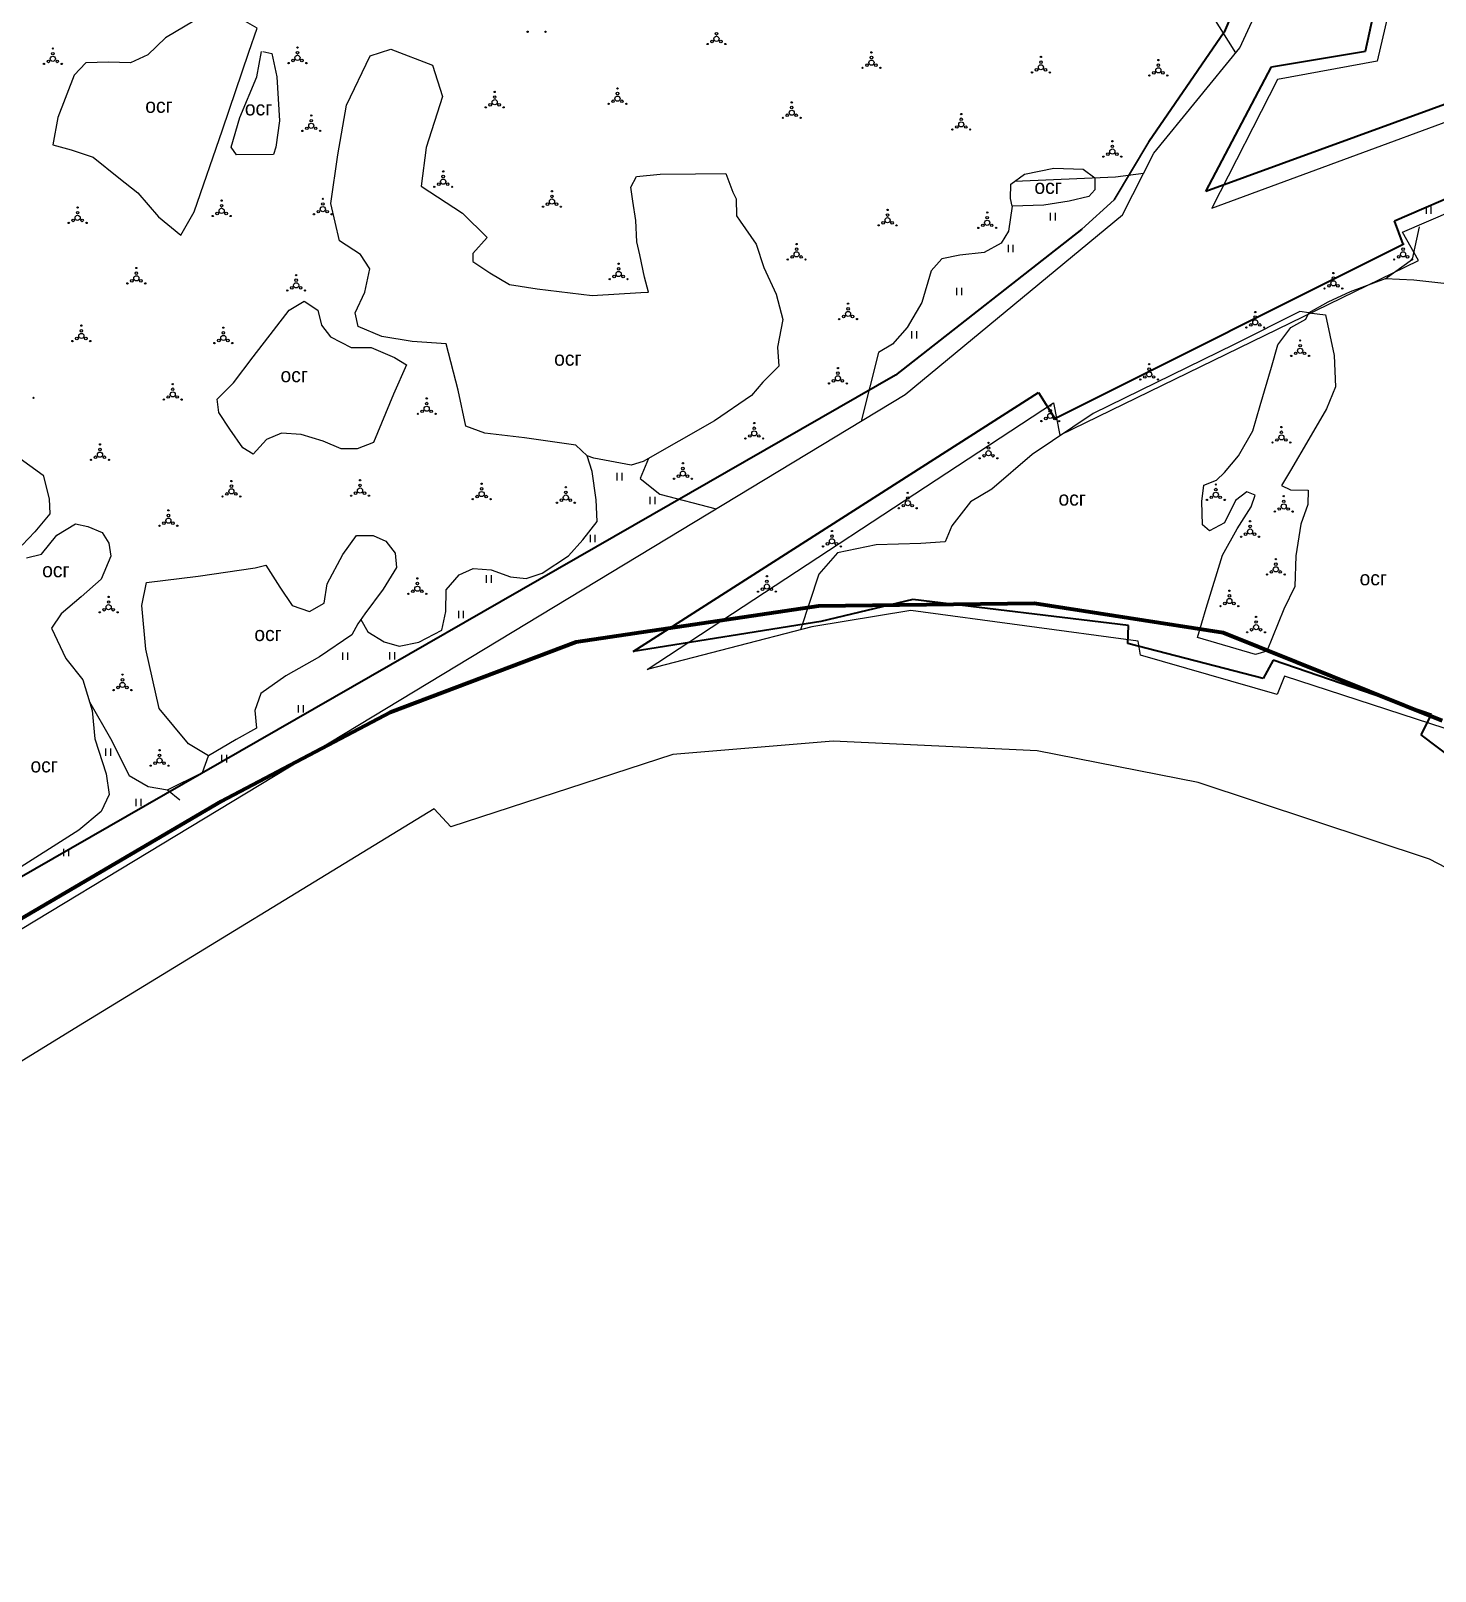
# Model space of a CAD drawing. Header units: millimetres. Extents: x 1378883 to 1389511, y 5662980 to 5673292.
# Drawn here: x 1380048 to 1380731, y 5669100 to 5669849 of the extents above; entities that cross this region are included whole.
import ezdxf

# ---------------------------------------------------------------- set-up
doc = ezdxf.new("R2010")
doc.units = ezdxf.units.MM
doc.layers.add('_5Інше', color=252, linetype='Continuous', lineweight=25)
for name, color, linetype in [('вулиці', 7, 'Continuous'), ('ВулНазва', 7, 'Continuous'), ('КартаСкан', 252, 'Continuous'), ('межа по генплану', 7, 'Continuous'), ('район', 6, 'Continuous')]:
    doc.layers.add(name, color=color, linetype=linetype)
doc.layers.get('ВулНазва').off()
picture_1 = doc.add_image_def('image1.tif', size_in_pixel=(29607, 29619))

# ---------------------------------------------------------------- blocks, each defined once
blk = doc.blocks.new('ЛвЗд')
at = {"layer": '_5Інше', "color": 204, "linetype": 'Continuous'}
for points in [[(43805, 27740), (43778.304, 27628.895)], [(43711.676, 27635.848), (43756.124, 27730.869)], [(43669.485, 27584.824), (43711.676, 27635.848)], [(43697.596, 27557.943), (43886.079, 27626.153)], [(43778.304, 27628.895), (43729.906, 27620.294)], [(43729.906, 27620.294), (43697.596, 27557.943)], [(43790.224, 27545.67), (43942, 27610)], [(43654.064, 27554.924), (43669.485, 27584.824)], [(43547.933, 27468.27), (43654.064, 27554.924)], [(43797.962, 27531.943), (43790.224, 27545.67)], [(43623, 27448), (43797.962, 27531.943)], [(42747.277, 26990.674), (43547.933, 27468.27)], [(43421.619, 27335.262), (43619.963, 27463.677)], [(43619.963, 27463.677), (43623, 27448)], [(43550.062, 27363.153), (43501.856, 27355.539)], [(43660.555, 27347.657), (43550.062, 27363.153)], [(43501.856, 27355.539), (43421.619, 27335.262)], [(43661.574, 27340.773), (43660.555, 27347.657)], [(43727.969, 27321.342), (43661.574, 27340.773)], [(43731.602, 27330.166), (43727.969, 27321.342)], [(43809.546, 27304.251), (43731.602, 27330.166)], [(43511.888, 27299.942), (43433.898, 27293.9)], [(43611.006, 27294.673), (43511.888, 27299.942)], [(43433.898, 27293.9), (43325.647, 27259.345)], [(43689.204, 27278.74), (43611.006, 27294.673)], [(43801.483, 27240.789), (43689.204, 27278.74)], [(43317.59, 27268.207), (43144.135, 27163.466)], [(43325.647, 27259.345), (43317.59, 27268.207)], [(43863.137, 27208.415), (43801.483, 27240.789)], [(43144.135, 27163.466), (42774.589, 26939.118)]]:
    blk.add_lwpolyline(points, dxfattribs=at)

msp = doc.modelspace()

# ---------------------------------------------------------------- linework, layer by layer
at = {"layer": 'вулиці', "color": 7}
for p, q in [((1380727.04, 5669760.03), (1380727.04, 5669763.63)), ((1380729.44, 5669760.03), (1380729.44, 5669763.63)), ((1380544.26, 5669756.82), (1380544.26, 5669760.42)), ((1380546.66, 5669756.82), (1380546.66, 5669760.42)), ((1380523.77, 5669741.38), (1380523.77, 5669744.98)), ((1380526.17, 5669741.38), (1380526.17, 5669744.98)), ((1380498.75, 5669720.4), (1380498.75, 5669724)), ((1380501.15, 5669720.4), (1380501.15, 5669724)), ((1380476.83, 5669699.42), (1380476.83, 5669703.02)), ((1380479.23, 5669699.42), (1380479.23, 5669703.02)), ((1380333.52, 5669630.44), (1380333.52, 5669634.04)), ((1380335.92, 5669630.44), (1380335.92, 5669634.04)), ((1380349.53, 5669618.82), (1380349.53, 5669622.42)), ((1380351.93, 5669618.82), (1380351.93, 5669622.42)), ((1380320.49, 5669600.42), (1380320.49, 5669604.02)), ((1380322.89, 5669600.42), (1380322.89, 5669604.02)), ((1380270, 5669580.69), (1380270, 5669584.29)), ((1380272.4, 5669580.69), (1380272.4, 5669584.29)), ((1380256.47, 5669563.38), (1380256.47, 5669566.98)), ((1380258.87, 5669563.38), (1380258.87, 5669566.98)), ((1380200.17, 5669543.14), (1380200.17, 5669546.74)), ((1380202.57, 5669543.14), (1380202.57, 5669546.74)), ((1380222.95, 5669543.38), (1380222.95, 5669546.98)), ((1380225.35, 5669543.38), (1380225.35, 5669546.98)), ((1380178.57, 5669517.54), (1380178.57, 5669521.14)), ((1380180.97, 5669517.54), (1380180.97, 5669521.14)), ((1380084.93, 5669496.5), (1380084.93, 5669500.1)), ((1380087.33, 5669496.5), (1380087.33, 5669500.1)), ((1380141.31, 5669493.35), (1380141.31, 5669496.95)), ((1380143.71, 5669493.35), (1380143.71, 5669496.95)), ((1380099.63, 5669472.01), (1380099.63, 5669475.61)), ((1380102.03, 5669472.01), (1380102.03, 5669475.61)), ((1380064.47, 5669447.75), (1380064.47, 5669451.35)), ((1380066.87, 5669447.75), (1380066.87, 5669451.35))]:
    msp.add_line(p, q, dxfattribs=at)
at = {"layer": 'вулиці', "color": 7, "lineweight": -2}
for points in [[(1380634.32, 5669838.26), (1380622.83, 5669856.62), (1380623.93, 5669871.18), (1380623.38, 5669884.09), (1380620.91, 5669903.32), (1380622.01, 5669920.63), (1380628.06, 5669935.46), (1380637.96, 5669938.48), (1380651.71, 5669939.86), (1380680.06, 5669935.61)], [(1380069.4, 5669827.46), (1380061.53, 5669806.84), (1380059.09, 5669793.55), (1380068.05, 5669791.11), (1380078.64, 5669787.58), (1380091.13, 5669777.54), (1380100.36, 5669770.22), (1380110.41, 5669758.55), (1380121.27, 5669749.6), (1380127.79, 5669761), (1380141.64, 5669800.87), (1380154.41, 5669838.58), (1380158.48, 5669850.25), (1380152.78, 5669853.5), (1380139.2, 5669856.22), (1380127.79, 5669853.77), (1380113.94, 5669845.64), (1380105.25, 5669837.23), (1380096.83, 5669833.43), (1380086.24, 5669833.7), (1380075.11, 5669833.43), (1380069.4, 5669827.46)], [(1380161.23, 5669838.84), (1380165.58, 5669838.02), (1380168.02, 5669826.63), (1380169.38, 5669805.2), (1380167.48, 5669792.45), (1380166.39, 5669788.92), (1380148.47, 5669788.65), (1380145.75, 5669792.45), (1380150.1, 5669806.83), (1380158.24, 5669826.63), (1380160.55, 5669838.96)], [(1380208.91, 5669562.84), (1380212.21, 5669556.84), (1380220.29, 5669551.92), (1380227.49, 5669549.82), (1380237.15, 5669551.75), (1380248.21, 5669557.54), (1380250.14, 5669566.66), (1380250.32, 5669577.18), (1380256.64, 5669584.55), (1380263.49, 5669587.53), (1380272.27, 5669587.01), (1380281.58, 5669583.5), (1380289.3, 5669582.8), (1380297.03, 5669585.25), (1380309.91, 5669593.75), (1380316.76, 5669601.47), (1380323.79, 5669610.42), (1380323.26, 5669620.94), (1380321.33, 5669634.8), (1380318.87, 5669642.34), (1380313.43, 5669647.48), (1380288.38, 5669651.16), (1380269.22, 5669653.37), (1380259.88, 5669656.81), (1380256.2, 5669674.23), (1380250.29, 5669696.88), (1380233.84, 5669697.86), (1380219.1, 5669700.32), (1380207.56, 5669705.22), (1380206.08, 5669711.85), (1380210.75, 5669721.91), (1380213.2, 5669733.2), (1380208.78, 5669740.31), (1380198.44, 5669746.91), (1380194.26, 5669765.01), (1380197.74, 5669788.69), (1380201.93, 5669812.84), (1380213.43, 5669836.87), (1380223.53, 5669840), (1380243.75, 5669832.34), (1380248.63, 5669817.02), (1380240.61, 5669792.3), (1380238.17, 5669773.5), (1380258.39, 5669760.28), (1380270.23, 5669748.44), (1380270.23, 5669748.44), (1380263.35, 5669740.65), (1380263.35, 5669736.86), (1380271.66, 5669731.26), (1380281.24, 5669725.67), (1380294.61, 5669723.5), (1380321.36, 5669720.25), (1380345.03, 5669721.69), (1380348.83, 5669721.87), (1380346.84, 5669729.28), (1380344.49, 5669740.11), (1380343.05, 5669746.43), (1380342.52, 5669756.83), (1380341.07, 5669766.22), (1380340.17, 5669772.89), (1380342.88, 5669778.13), (1380354.45, 5669779.21), (1380371.62, 5669779.39), (1380386.44, 5669779.57), (1380389.69, 5669770.55), (1380391.32, 5669767.3), (1380391.5, 5669758.99), (1380393.3, 5669756.47), (1380401.13, 5669745.2), (1380404.92, 5669733.83), (1380410.88, 5669721.01), (1380414.14, 5669708.55), (1380411.43, 5669695.19), (1380412.18, 5669685.87), (1380404.4, 5669678.11), (1380398.8, 5669671.61), (1380380.91, 5669659.33), (1380346.18, 5669639.59), (1380340.4, 5669637.78), (1380322.15, 5669641.21), (1380318.87, 5669642.34)], [(1380524.9, 5669774.49), (1380531.58, 5669779.21), (1380545.91, 5669782.14), (1380560.08, 5669781.65), (1380565.78, 5669777.58), (1380565.78, 5669771.73), (1380562.85, 5669768.47), (1380553.4, 5669766.19), (1380541.02, 5669764.24), (1380525.55, 5669763.75), (1380524.74, 5669767.5), (1380524.9, 5669774.49)], [(1380526.98, 5669775.96), (1380575.88, 5669778), (1380589.52, 5669779.74)], [(1380525.55, 5669763.75), (1380523.76, 5669751.55), (1380520.34, 5669745.7), (1380512.04, 5669741.14), (1380500.15, 5669739.84), (1380491.35, 5669738.05), (1380486.14, 5669732.36), (1380481.72, 5669716.93), (1380474.55, 5669704.73), (1380467.39, 5669696.59), (1380460.55, 5669692.52), (1380452.12, 5669659.24)], [(1380706.99, 5669728.38), (1380720.3, 5669737.99), (1380723.64, 5669753.74)], [(1380819.15, 5669726.23), (1380808.98, 5669733.01), (1380801.53, 5669731.47), (1380788.03, 5669726.97), (1380776.87, 5669723.25), (1380757.78, 5669723.1), (1380735.6, 5669726.2), (1380720.95, 5669727.76), (1380706.99, 5669728.38), (1380689.92, 5669722.02), (1380679.06, 5669717.06), (1380669.92, 5669711.84)], [(1380194.13, 5669700.15), (1380204.18, 5669694.95), (1380213.85, 5669694.95), (1380225.19, 5669690.12), (1380231.14, 5669686.59), (1380224.82, 5669672.28), (1380214.96, 5669648.87), (1380207.15, 5669645.72), (1380199.34, 5669645.72), (1380190.6, 5669649.43), (1380179.81, 5669652.78), (1380170.33, 5669653.33), (1380163.07, 5669650.36), (1380156.56, 5669643.12), (1380151.54, 5669646.27), (1380145.22, 5669655.38), (1380139.83, 5669663.37), (1380139.08, 5669669.87), (1380146.89, 5669677.86), (1380156.56, 5669690.49), (1380166.42, 5669703.31), (1380174.05, 5669713.16), (1380181.3, 5669717.62), (1380188, 5669713.16), (1380189.67, 5669705.91), (1380194.13, 5669700.15)], [(1380669.92, 5669711.84), (1380665.52, 5669712.58), (1380633.59, 5669696.43), (1380564.93, 5669663.01), (1380535.26, 5669642.97), (1380515.72, 5669626.11), (1380505.28, 5669619.97), (1380496.27, 5669608.32), (1380493, 5669600.55), (1380481.13, 5669599.73), (1380459.43, 5669599.11), (1380440.61, 5669595.23), (1380431.6, 5669584.8), (1380422.74, 5669557.82)], [(1380669.92, 5669711.84), (1380677.94, 5669710.91), (1380682.14, 5669691.08), (1380682.9, 5669675.83), (1380678.51, 5669665.15), (1380669.82, 5669650.5), (1380660.93, 5669635.18), (1380656.64, 5669627.98), (1380660.93, 5669625.84), (1380669.52, 5669625.69), (1380669.36, 5669618.64), (1380665.99, 5669609.14), (1380663.54, 5669593.73), (1380663.08, 5669578.87), (1380657.71, 5669567.85), (1380649.38, 5669547.47), (1380644.01, 5669545.85), (1380615.67, 5669553.96)], [(1380615.67, 5669553.96), (1380615.67, 5669553.96), (1380619.99, 5669568.29), (1380627.91, 5669594.01), (1380635.07, 5669606.91), (1380641.76, 5669617.48), (1380643.78, 5669623.23), (1380639.74, 5669624.78), (1380634.29, 5669620.59), (1380628.85, 5669609.86), (1380621.54, 5669605.82), (1380618.11, 5669608.78), (1380617.8, 5669620.12), (1380618.74, 5669628.05), (1380624.96, 5669630.53), (1380628.85, 5669634.26), (1380635.7, 5669642.29), (1380642.7, 5669654.56), (1380646.27, 5669666.84), (1380651.73, 5669685.42), (1380654.84, 5669696.3), (1380661.06, 5669704.69), (1380668.37, 5669708.74), (1380669.92, 5669711.84)], [(1380041.46, 5669642.3), (1380054.34, 5669632.92), (1380057.29, 5669621.4), (1380057.56, 5669614.17), (1380050.32, 5669605.33), (1380044.15, 5669598.9)], [(1380348.72, 5669641.03), (1380348.72, 5669641.03), (1380344.74, 5669631.28), (1380354.32, 5669623.7), (1380381.69, 5669616.66)], [(1380046.29, 5669592.74), (1380053.53, 5669594.61), (1380061.04, 5669603.72), (1380070.16, 5669609.35), (1380076.06, 5669608.01), (1380083.04, 5669605.06), (1380086.25, 5669599.97), (1380087.33, 5669593.54), (1380082.53, 5669582.41), (1380072.88, 5669573.84), (1380063.22, 5669565.53), (1380058.39, 5669558.57), (1380065.37, 5669543.83), (1380073.68, 5669533.38), (1380078.26, 5669518.52), (1380079.47, 5669504.74), (1380085.04, 5669487.81), (1380086.49, 5669477.65), (1380082.62, 5669469.42), (1380071.71, 5669460.36), (1380038.3, 5669439.08)], [(1380114.87, 5669479.91), (1380131.81, 5669488.46), (1380134.86, 5669496.58), (1380125.04, 5669502.33), (1380110.82, 5669519.59), (1380104.38, 5669548.34), (1380102.35, 5669569.65), (1380104.72, 5669580.82), (1380129.78, 5669583.86), (1380157.55, 5669587.92), (1380162.63, 5669589.28), (1380169.4, 5669578.45), (1380175.5, 5669569.65), (1380183.96, 5669566.61), (1380191.08, 5669570.67), (1380192.43, 5669580.14), (1380200.05, 5669594.39), (1380206.83, 5669603.56), (1380214.92, 5669603.56), (1380221.04, 5669600.94), (1380225.63, 5669595.04), (1380226.28, 5669588.05), (1380219.73, 5669577.57), (1380210.77, 5669565.56), (1380207.49, 5669560.76), (1380204.43, 5669555.3), (1380188.8, 5669544.67), (1380172.47, 5669535.37), (1380160.18, 5669526.78), (1380157.37, 5669518.53), (1380158.07, 5669509.94), (1380148.24, 5669504.5), (1380134.86, 5669496.58)], [(1380076.96, 5669522.75), (1380087.1, 5669504.94), (1380096.25, 5669487.02), (1380105.39, 5669481.6), (1380114.87, 5669479.91), (1380120.86, 5669475.13)]]:
    msp.add_lwpolyline(points, dxfattribs=at)
at = {"layer": 'вулиці', "color": 7}
for centre, radius in [((1380289.99, 5669848.51), 0.312), ((1380298.65, 5669848.51), 0.312), ((1380379.65, 5669843.8), 0.625), ((1380381.82, 5669845.05), 1.25), ((1380381.82, 5669847.55), 0.625), ((1380383.98, 5669843.8), 0.625), ((1380059.09, 5669835.36), 1.25), ((1380059.09, 5669837.86), 0.625), ((1380059.09, 5669840.36), 0.312), ((1380178.06, 5669835.81), 1.25), ((1380178.06, 5669838.31), 0.625), ((1380178.06, 5669840.81), 0.312), ((1380377.49, 5669842.55), 0.312), ((1380386.15, 5669842.55), 0.312), ((1380457.17, 5669835.99), 0.625), ((1380457.17, 5669838.49), 0.312), ((1380054.76, 5669832.86), 0.312), ((1380056.93, 5669834.11), 0.625), ((1380061.26, 5669834.11), 0.625), ((1380063.42, 5669832.86), 0.312), ((1380173.73, 5669833.31), 0.312), ((1380175.89, 5669834.56), 0.625), ((1380180.22, 5669834.56), 0.625), ((1380182.39, 5669833.31), 0.312), ((1380452.84, 5669830.99), 0.312), ((1380455.01, 5669832.24), 0.625), ((1380457.17, 5669833.49), 1.25), ((1380459.34, 5669832.24), 0.625), ((1380461.5, 5669830.99), 0.312), ((1380537.45, 5669830.01), 0.625), ((1380539.61, 5669831.26), 1.25), ((1380539.61, 5669833.76), 0.625), ((1380539.61, 5669836.26), 0.312), ((1380541.78, 5669830.01), 0.625), ((1380594.52, 5669828.52), 0.625), ((1380596.69, 5669829.77), 1.25), ((1380596.69, 5669832.27), 0.625), ((1380596.69, 5669834.77), 0.312), ((1380598.85, 5669828.52), 0.625), ((1380535.28, 5669828.76), 0.312), ((1380543.94, 5669828.76), 0.312), ((1380592.36, 5669827.27), 0.312), ((1380601.02, 5669827.27), 0.312), ((1380273.96, 5669814.27), 1.25), ((1380273.96, 5669816.77), 0.625), ((1380273.96, 5669819.27), 0.312), ((1380331.5, 5669814.72), 0.625), ((1380333.67, 5669815.97), 1.25), ((1380333.67, 5669818.47), 0.625), ((1380333.67, 5669820.97), 0.312), ((1380335.83, 5669814.72), 0.625), ((1380418.4, 5669814.16), 0.312), ((1380184.76, 5669807.81), 0.312), ((1380269.63, 5669811.77), 0.312), ((1380271.79, 5669813.02), 0.625), ((1380276.12, 5669813.02), 0.625), ((1380278.29, 5669811.77), 0.312), ((1380329.34, 5669813.47), 0.312), ((1380338, 5669813.47), 0.312), ((1380414.07, 5669806.66), 0.312), ((1380416.23, 5669807.91), 0.625), ((1380418.4, 5669809.16), 1.25), ((1380418.4, 5669811.66), 0.625), ((1380420.57, 5669807.91), 0.625), ((1380422.73, 5669806.66), 0.312), ((1380500.86, 5669808.48), 0.312), ((1380180.43, 5669800.31), 0.312), ((1380182.59, 5669801.56), 0.625), ((1380184.76, 5669802.81), 1.25), ((1380184.76, 5669805.31), 0.625), ((1380186.92, 5669801.56), 0.625), ((1380189.09, 5669800.31), 0.312), ((1380496.53, 5669800.98), 0.312), ((1380498.69, 5669802.23), 0.625), ((1380500.86, 5669803.48), 1.25), ((1380500.86, 5669805.98), 0.625), ((1380503.02, 5669802.23), 0.625), ((1380505.19, 5669800.98), 0.312), ((1380574.33, 5669792.79), 0.625), ((1380574.33, 5669795.29), 0.312), ((1380570, 5669787.79), 0.312), ((1380572.17, 5669789.04), 0.625), ((1380574.33, 5669790.29), 1.25), ((1380576.5, 5669789.04), 0.625), ((1380578.66, 5669787.79), 0.312), ((1380248.94, 5669775.64), 1.25), ((1380248.94, 5669778.14), 0.625), ((1380248.94, 5669780.64), 0.312), ((1380244.61, 5669773.14), 0.312), ((1380246.77, 5669774.39), 0.625), ((1380251.1, 5669774.39), 0.625), ((1380253.27, 5669773.14), 0.312), ((1380301.82, 5669770.98), 0.312), ((1380071.16, 5669763.06), 0.312), ((1380141.19, 5669761.44), 1.25), ((1380141.19, 5669763.94), 0.625), ((1380141.19, 5669766.44), 0.312), ((1380190.37, 5669762.3), 1.25), ((1380190.37, 5669764.8), 0.625), ((1380190.37, 5669767.3), 0.312), ((1380297.49, 5669763.48), 0.312), ((1380299.66, 5669764.73), 0.625), ((1380301.82, 5669765.98), 1.25), ((1380301.82, 5669768.48), 0.625), ((1380303.99, 5669764.73), 0.625), ((1380306.15, 5669763.48), 0.312), ((1380465.03, 5669761.9), 0.312), ((1380066.83, 5669755.56), 0.312), ((1380068.99, 5669756.81), 0.625), ((1380071.16, 5669758.06), 1.25), ((1380071.16, 5669760.56), 0.625), ((1380073.32, 5669756.81), 0.625), ((1380075.49, 5669755.56), 0.312), ((1380136.86, 5669758.94), 0.312), ((1380139.02, 5669760.19), 0.625), ((1380143.35, 5669760.19), 0.625), ((1380145.52, 5669758.94), 0.312), ((1380186.04, 5669759.8), 0.312), ((1380188.2, 5669761.05), 0.625), ((1380192.53, 5669761.05), 0.625), ((1380194.7, 5669759.8), 0.312), ((1380460.7, 5669754.4), 0.312), ((1380462.87, 5669755.65), 0.625), ((1380465.03, 5669756.9), 1.25), ((1380465.03, 5669759.4), 0.625), ((1380467.2, 5669755.65), 0.625), ((1380469.36, 5669754.4), 0.312), ((1380511.32, 5669754.39), 0.625), ((1380513.48, 5669755.64), 1.25), ((1380513.48, 5669758.14), 0.625), ((1380513.48, 5669760.64), 0.312), ((1380515.65, 5669754.39), 0.625), ((1380509.15, 5669753.14), 0.312), ((1380517.82, 5669753.14), 0.312), ((1380418.63, 5669739.05), 0.625), ((1380420.79, 5669740.3), 1.25), ((1380420.79, 5669742.8), 0.625), ((1380420.79, 5669745.3), 0.312), ((1380422.96, 5669739.05), 0.625), ((1380713.55, 5669739.06), 0.625), ((1380715.71, 5669740.31), 1.25), ((1380715.71, 5669742.81), 0.625), ((1380715.71, 5669745.31), 0.312), ((1380717.88, 5669739.06), 0.625), ((1380099.7, 5669731.16), 0.625), ((1380099.7, 5669733.66), 0.312), ((1380334.24, 5669730.76), 1.25), ((1380334.24, 5669733.26), 0.625), ((1380334.24, 5669735.76), 0.312), ((1380416.46, 5669737.8), 0.312), ((1380425.12, 5669737.8), 0.312), ((1380711.38, 5669737.81), 0.312), ((1380720.04, 5669737.81), 0.312), ((1380095.37, 5669726.16), 0.312), ((1380097.54, 5669727.41), 0.625), ((1380099.7, 5669728.66), 1.25), ((1380101.87, 5669727.41), 0.625), ((1380104.03, 5669726.16), 0.312), ((1380175.26, 5669723.99), 0.625), ((1380177.43, 5669725.24), 1.25), ((1380177.43, 5669727.74), 0.625), ((1380177.43, 5669730.24), 0.312), ((1380179.59, 5669723.99), 0.625), ((1380329.91, 5669728.26), 0.312), ((1380332.07, 5669729.51), 0.625), ((1380336.4, 5669729.51), 0.625), ((1380338.57, 5669728.26), 0.312), ((1380679.66, 5669724.97), 0.625), ((1380681.83, 5669726.22), 1.25), ((1380681.83, 5669728.72), 0.625), ((1380681.83, 5669731.22), 0.312), ((1380683.99, 5669724.97), 0.625), ((1380173.1, 5669722.74), 0.312), ((1380181.76, 5669722.74), 0.312), ((1380677.5, 5669723.72), 0.312), ((1380686.16, 5669723.72), 0.312), ((1380443.65, 5669710.08), 0.625), ((1380445.81, 5669711.33), 1.25), ((1380445.81, 5669713.83), 0.625), ((1380445.81, 5669716.33), 0.312), ((1380447.98, 5669710.08), 0.625), ((1380643.83, 5669709.74), 0.625), ((1380643.83, 5669712.24), 0.312), ((1380072.96, 5669700.65), 1.25), ((1380072.96, 5669703.15), 0.625), ((1380072.96, 5669705.65), 0.312), ((1380142.01, 5669702.16), 0.625), ((1380142.01, 5669704.66), 0.312), ((1380441.48, 5669708.83), 0.312), ((1380450.14, 5669708.83), 0.312), ((1380639.5, 5669704.74), 0.312), ((1380641.67, 5669705.99), 0.625), ((1380643.83, 5669707.24), 1.25), ((1380646, 5669705.99), 0.625), ((1380648.16, 5669704.74), 0.312), ((1380068.63, 5669698.15), 0.312), ((1380070.79, 5669699.4), 0.625), ((1380075.12, 5669699.4), 0.625), ((1380077.29, 5669698.15), 0.312), ((1380137.68, 5669697.16), 0.312), ((1380139.85, 5669698.41), 0.625), ((1380142.01, 5669699.66), 1.25), ((1380144.18, 5669698.41), 0.625), ((1380146.34, 5669697.16), 0.312), ((1380665.64, 5669693.43), 1.25), ((1380665.64, 5669695.93), 0.625), ((1380665.64, 5669698.43), 0.312), ((1380592.25, 5669686.95), 0.312), ((1380661.31, 5669690.93), 0.312), ((1380663.47, 5669692.18), 0.625), ((1380667.8, 5669692.18), 0.625), ((1380669.97, 5669690.93), 0.312), ((1380438.7, 5669678.79), 0.625), ((1380440.87, 5669680.04), 1.25), ((1380440.87, 5669682.54), 0.625), ((1380440.87, 5669685.04), 0.312), ((1380443.04, 5669678.79), 0.625), ((1380587.92, 5669679.45), 0.312), ((1380590.08, 5669680.7), 0.625), ((1380592.25, 5669681.95), 1.25), ((1380592.25, 5669684.45), 0.625), ((1380594.41, 5669680.7), 0.625), ((1380596.58, 5669679.45), 0.312), ((1380117.39, 5669672.21), 1.25), ((1380117.39, 5669674.71), 0.625), ((1380117.39, 5669677.21), 0.312), ((1380436.54, 5669677.54), 0.312), ((1380445.2, 5669677.54), 0.312), ((1380049.68, 5669670.57), 0.312), ((1380113.06, 5669669.71), 0.312), ((1380115.23, 5669670.96), 0.625), ((1380119.56, 5669670.96), 0.625), ((1380121.72, 5669669.71), 0.312), ((1380238.73, 5669664), 0.625), ((1380240.9, 5669665.25), 1.25), ((1380240.9, 5669667.75), 0.625), ((1380240.9, 5669670.25), 0.312), ((1380243.06, 5669664), 0.625), ((1380544.14, 5669664.24), 0.625), ((1380544.14, 5669666.74), 0.312), ((1380236.57, 5669662.75), 0.312), ((1380245.23, 5669662.75), 0.312), ((1380400.19, 5669658.26), 0.312), ((1380539.81, 5669659.24), 0.312), ((1380541.98, 5669660.49), 0.625), ((1380544.14, 5669661.74), 1.25), ((1380546.31, 5669660.49), 0.625), ((1380548.47, 5669659.24), 0.312), ((1380395.86, 5669650.76), 0.312), ((1380398.03, 5669652.01), 0.625), ((1380400.19, 5669653.26), 1.25), ((1380400.19, 5669655.76), 0.625), ((1380402.36, 5669652.01), 0.625), ((1380404.52, 5669650.76), 0.312), ((1380654.36, 5669650.07), 0.625), ((1380656.52, 5669651.32), 1.25), ((1380656.52, 5669653.82), 0.625), ((1380656.52, 5669656.32), 0.312), ((1380658.69, 5669650.07), 0.625), ((1380079.85, 5669641.66), 0.625), ((1380082.02, 5669642.91), 1.25), ((1380082.02, 5669645.41), 0.625), ((1380082.02, 5669647.91), 0.312), ((1380084.18, 5669641.66), 0.625), ((1380511.95, 5669642.39), 0.625), ((1380514.12, 5669643.64), 1.25), ((1380514.12, 5669646.14), 0.625), ((1380514.12, 5669648.64), 0.312), ((1380516.28, 5669642.39), 0.625), ((1380652.19, 5669648.82), 0.312), ((1380660.85, 5669648.82), 0.312), ((1380077.69, 5669640.41), 0.312), ((1380086.35, 5669640.41), 0.312), ((1380365.51, 5669633.72), 1.25), ((1380365.51, 5669636.22), 0.625), ((1380365.51, 5669638.72), 0.312), ((1380509.79, 5669641.14), 0.312), ((1380518.45, 5669641.14), 0.312), ((1380145.92, 5669627.58), 0.625), ((1380145.92, 5669630.08), 0.312), ((1380208.48, 5669627.98), 0.625), ((1380208.48, 5669630.48), 0.312), ((1380267.62, 5669628.78), 0.312), ((1380308.57, 5669627.07), 0.312), ((1380361.18, 5669631.22), 0.312), ((1380363.34, 5669632.47), 0.625), ((1380367.67, 5669632.47), 0.625), ((1380369.84, 5669631.22), 0.312), ((1380624.63, 5669628.43), 0.312), ((1380141.59, 5669622.58), 0.312), ((1380143.75, 5669623.83), 0.625), ((1380145.92, 5669625.08), 1.25), ((1380148.08, 5669623.83), 0.625), ((1380150.25, 5669622.58), 0.312), ((1380204.15, 5669622.98), 0.312), ((1380206.32, 5669624.23), 0.625), ((1380208.48, 5669625.48), 1.25), ((1380210.65, 5669624.23), 0.625), ((1380212.81, 5669622.98), 0.312), ((1380263.29, 5669621.28), 0.312), ((1380265.46, 5669622.53), 0.625), ((1380267.62, 5669623.78), 1.25), ((1380267.62, 5669626.28), 0.625), ((1380269.79, 5669622.53), 0.625), ((1380271.95, 5669621.28), 0.312), ((1380304.24, 5669619.57), 0.312), ((1380306.4, 5669620.82), 0.625), ((1380308.57, 5669622.07), 1.25), ((1380308.57, 5669624.57), 0.625), ((1380310.73, 5669620.82), 0.625), ((1380312.9, 5669619.57), 0.312), ((1380474.84, 5669619.36), 1.25), ((1380474.84, 5669621.86), 0.625), ((1380474.84, 5669624.36), 0.312), ((1380620.3, 5669620.93), 0.312), ((1380622.46, 5669622.18), 0.625), ((1380624.63, 5669623.43), 1.25), ((1380624.63, 5669625.93), 0.625), ((1380626.79, 5669622.18), 0.625), ((1380628.96, 5669620.93), 0.312), ((1380657.66, 5669620.24), 0.625), ((1380657.66, 5669622.74), 0.312), ((1380115.29, 5669610.85), 1.25), ((1380115.29, 5669613.35), 0.625), ((1380115.29, 5669615.85), 0.312), ((1380470.51, 5669616.86), 0.312), ((1380472.67, 5669618.11), 0.625), ((1380477, 5669618.11), 0.625), ((1380479.17, 5669616.86), 0.312), ((1380653.33, 5669615.24), 0.312), ((1380655.5, 5669616.49), 0.625), ((1380657.66, 5669617.74), 1.25), ((1380659.83, 5669616.49), 0.625), ((1380661.99, 5669615.24), 0.312), ((1380110.96, 5669608.35), 0.312), ((1380113.12, 5669609.6), 0.625), ((1380117.45, 5669609.6), 0.625), ((1380119.62, 5669608.35), 0.312), ((1380437.98, 5669605.81), 0.312), ((1380639.12, 5669604.29), 0.625), ((1380641.29, 5669605.54), 1.25), ((1380641.29, 5669608.04), 0.625), ((1380641.29, 5669610.54), 0.312), ((1380643.45, 5669604.29), 0.625), ((1380433.65, 5669598.31), 0.312), ((1380435.82, 5669599.56), 0.625), ((1380437.98, 5669600.81), 1.25), ((1380437.98, 5669603.31), 0.625), ((1380440.15, 5669599.56), 0.625), ((1380442.31, 5669598.31), 0.312), ((1380636.96, 5669603.04), 0.312), ((1380645.62, 5669603.04), 0.312), ((1380653.82, 5669589.67), 0.625), ((1380653.82, 5669592.17), 0.312), ((1380236.35, 5669582.76), 0.312), ((1380406.34, 5669583.82), 0.312), ((1380649.49, 5669584.67), 0.312), ((1380651.66, 5669585.92), 0.625), ((1380653.82, 5669587.17), 1.25), ((1380655.99, 5669585.92), 0.625), ((1380658.16, 5669584.67), 0.312), ((1380232.02, 5669575.26), 0.312), ((1380234.18, 5669576.51), 0.625), ((1380236.35, 5669577.76), 1.25), ((1380236.35, 5669580.26), 0.625), ((1380238.51, 5669576.51), 0.625), ((1380240.68, 5669575.26), 0.312), ((1380402.01, 5669576.32), 0.312), ((1380404.18, 5669577.57), 0.625), ((1380406.34, 5669578.82), 1.25), ((1380406.34, 5669581.32), 0.625), ((1380408.51, 5669577.57), 0.625), ((1380410.67, 5669576.32), 0.312), ((1380631.25, 5669574.28), 0.625), ((1380631.25, 5669576.78), 0.312), ((1380084.08, 5669567.53), 0.625), ((1380086.24, 5669568.78), 1.25), ((1380086.24, 5669571.28), 0.625), ((1380086.24, 5669573.78), 0.312), ((1380088.41, 5669567.53), 0.625), ((1380626.92, 5669569.28), 0.312), ((1380629.08, 5669570.53), 0.625), ((1380631.25, 5669571.78), 1.25), ((1380633.41, 5669570.53), 0.625), ((1380635.58, 5669569.28), 0.312), ((1380081.91, 5669566.28), 0.312), ((1380090.57, 5669566.28), 0.312), ((1380644.22, 5669559.06), 1.25), ((1380644.22, 5669561.56), 0.625), ((1380644.22, 5669564.06), 0.312), ((1380639.89, 5669556.56), 0.312), ((1380642.05, 5669557.81), 0.625), ((1380646.38, 5669557.81), 0.625), ((1380648.55, 5669556.56), 0.312), ((1380090.8, 5669529.73), 0.625), ((1380092.96, 5669530.98), 1.25), ((1380092.96, 5669533.48), 0.625), ((1380092.96, 5669535.98), 0.312), ((1380095.13, 5669529.73), 0.625), ((1380088.63, 5669528.48), 0.312), ((1380097.29, 5669528.48), 0.312), ((1380108.83, 5669492.98), 0.625), ((1380111, 5669494.23), 1.25), ((1380111, 5669496.73), 0.625), ((1380111, 5669499.23), 0.312), ((1380113.16, 5669492.98), 0.625), ((1380106.67, 5669491.73), 0.312), ((1380115.33, 5669491.73), 0.312)]:
    msp.add_circle(centre, radius, dxfattribs=at)
at = {"layer": 'межа по генплану', "color": 5, "lineweight": 70}
msp.add_lwpolyline([(1380734.72, 5669513.59), (1380628.27, 5669556.25), (1380536.48, 5669570.57), (1380431.49, 5669569.29), (1380313.63, 5669551.75), (1380223.07, 5669517.52), (1380140.92, 5669474.31), (1379693.27, 5669211.77), (1379499.15, 5669437.69), (1379591.34, 5670236.71), (1379639.83, 5670479.03), (1379738.56, 5671134.11), (1379773.91, 5671448.23)], dxfattribs=at)
msp.add_lwpolyline([(1380734.72, 5669513.59), (1380628.27, 5669556.25), (1380536.48, 5669570.57), (1380431.49, 5669569.29), (1380313.63, 5669551.75), (1380223.07, 5669517.52), (1380140.92, 5669474.31), (1379693.27, 5669211.77), (1379499.15, 5669437.69), (1379591.34, 5670236.71), (1379639.83, 5670479.03), (1379738.56, 5671134.11), (1379773.91, 5671448.23)], dxfattribs=at)
at = {"layer": 'межа по генплану', "color": 3, "lineweight": 70}
msp.add_lwpolyline([(1380734.72, 5669513.59), (1380628.27, 5669556.25), (1380536.48, 5669570.57), (1380431.49, 5669569.29), (1380313.63, 5669551.75), (1380223.07, 5669517.52), (1380140.92, 5669474.31), (1379693.27, 5669211.77), (1379499.15, 5669437.69), (1379591.34, 5670236.71), (1379639.83, 5670479.03), (1379738.56, 5671134.11), (1379773.91, 5671448.23)], dxfattribs=at)
msp.add_lwpolyline([(1380734.72, 5669513.59), (1380628.27, 5669556.25), (1380536.48, 5669570.57), (1380431.49, 5669569.29), (1380313.63, 5669551.75), (1380223.07, 5669517.52), (1380140.92, 5669474.31), (1379693.27, 5669211.77), (1379499.15, 5669437.69), (1379591.34, 5670236.71), (1379639.83, 5670479.03), (1379738.56, 5671134.11), (1379773.91, 5671448.23)], dxfattribs=at)
at = {"layer": 'межа по генплану', "color": 2, "lineweight": 70}
msp.add_lwpolyline([(1380734.72, 5669513.59), (1380628.27, 5669556.25), (1380536.48, 5669570.57), (1380431.49, 5669569.29), (1380313.63, 5669551.75), (1380223.07, 5669517.52), (1380140.92, 5669474.31), (1379693.27, 5669211.77), (1379499.15, 5669437.69), (1379591.34, 5670236.71), (1379639.83, 5670479.03), (1379738.56, 5671134.11), (1379773.91, 5671448.23)], dxfattribs=at)
at = {"layer": 'район', "color": 6, "lineweight": 35}
for p, q in [((1380697.39, 5669839.01), (1380721.32, 5669949.08)), ((1380668.08, 5669941.63), (1380628.76, 5669848.37)), ((1380628.76, 5669848.37), (1380592.06, 5669794.94)), ((1380804.95, 5669838.33), (1380619.85, 5669770.84)), ((1380651.75, 5669831.44), (1380697.39, 5669839.01)), ((1380619.85, 5669770.84), (1380651.75, 5669831.44)), ((1380711.55, 5669756.66), (1380860.09, 5669821)), ((1380715.71, 5669745.31), (1380711.55, 5669756.66)), ((1380559.55, 5669752.51), (1380468.87, 5669681.58)), ((1380546.31, 5669660.49), (1380715.71, 5669745.31)), ((1380468.87, 5669681.58), (1379678.84, 5669228.57)), ((1380341.32, 5669547.24), (1380538.4, 5669673.21)), ((1380538.4, 5669673.21), (1380546.31, 5669660.49)), ((1380477.25, 5669572.45), (1380432.57, 5669561.89)), ((1380582.24, 5669559.92), (1380477.25, 5669572.45)), ((1380432.57, 5669561.89), (1380341.32, 5669547.24)), ((1380581.84, 5669551.12), (1380582.24, 5669559.92)), ((1380647.71, 5669534.16), (1380581.84, 5669551.12)), ((1380652.54, 5669542.97), (1380647.71, 5669534.16)), ((1380729.49, 5669516.66), (1380652.54, 5669542.97)), ((1380724.48, 5669506.75), (1380729.49, 5669516.66)), ((1380812.41, 5669439.8), (1380724.48, 5669506.75))]:
    msp.add_line(p, q, dxfattribs=at)
at = {"layer": 'район', "lineweight": 30}
msp.add_lwpolyline([(1380592.06, 5669794.94), (1380575.2, 5669766.85), (1380559.55, 5669752.51)], dxfattribs=at)

# ---------------------------------------------------------------- block references
at = {"layer": 'ВулНазва', "color": 7, "lineweight": 9, "rotation": 0.3369352804470327}
msp.add_blockref('ЛвЗд', (1337087.97, 5641948.35), dxfattribs=at)

# ---------------------------------------------------------------- texts
at = {"layer": 'вулиці', "color": 7}
for p in [(1380104.04, 5669809.1), (1380152.47, 5669807.84), (1380536.43, 5669769.72), (1380302.88, 5669686.17), (1380169.81, 5669678.15), (1380548.13, 5669618.16), (1380053.9, 5669583.32), (1380694.56, 5669579.42), (1380157.09, 5669552.31), (1380048.22, 5669488.46)]:
    msp.add_text('осг', height=7, dxfattribs=at).set_placement(p)

# ---------------------------------------------------------------- pictures from other files: only their frames are drawn
at = {"layer": 'КартаСкан'}
image = msp.add_image(picture_1, insert=(1378952.03, 5663192.31), size_in_units=(10026.9, 10030.97), rotation=0.395435, dxfattribs=at)
image.dxf.flags = 15

doc.saveas('drawing.dxf')
